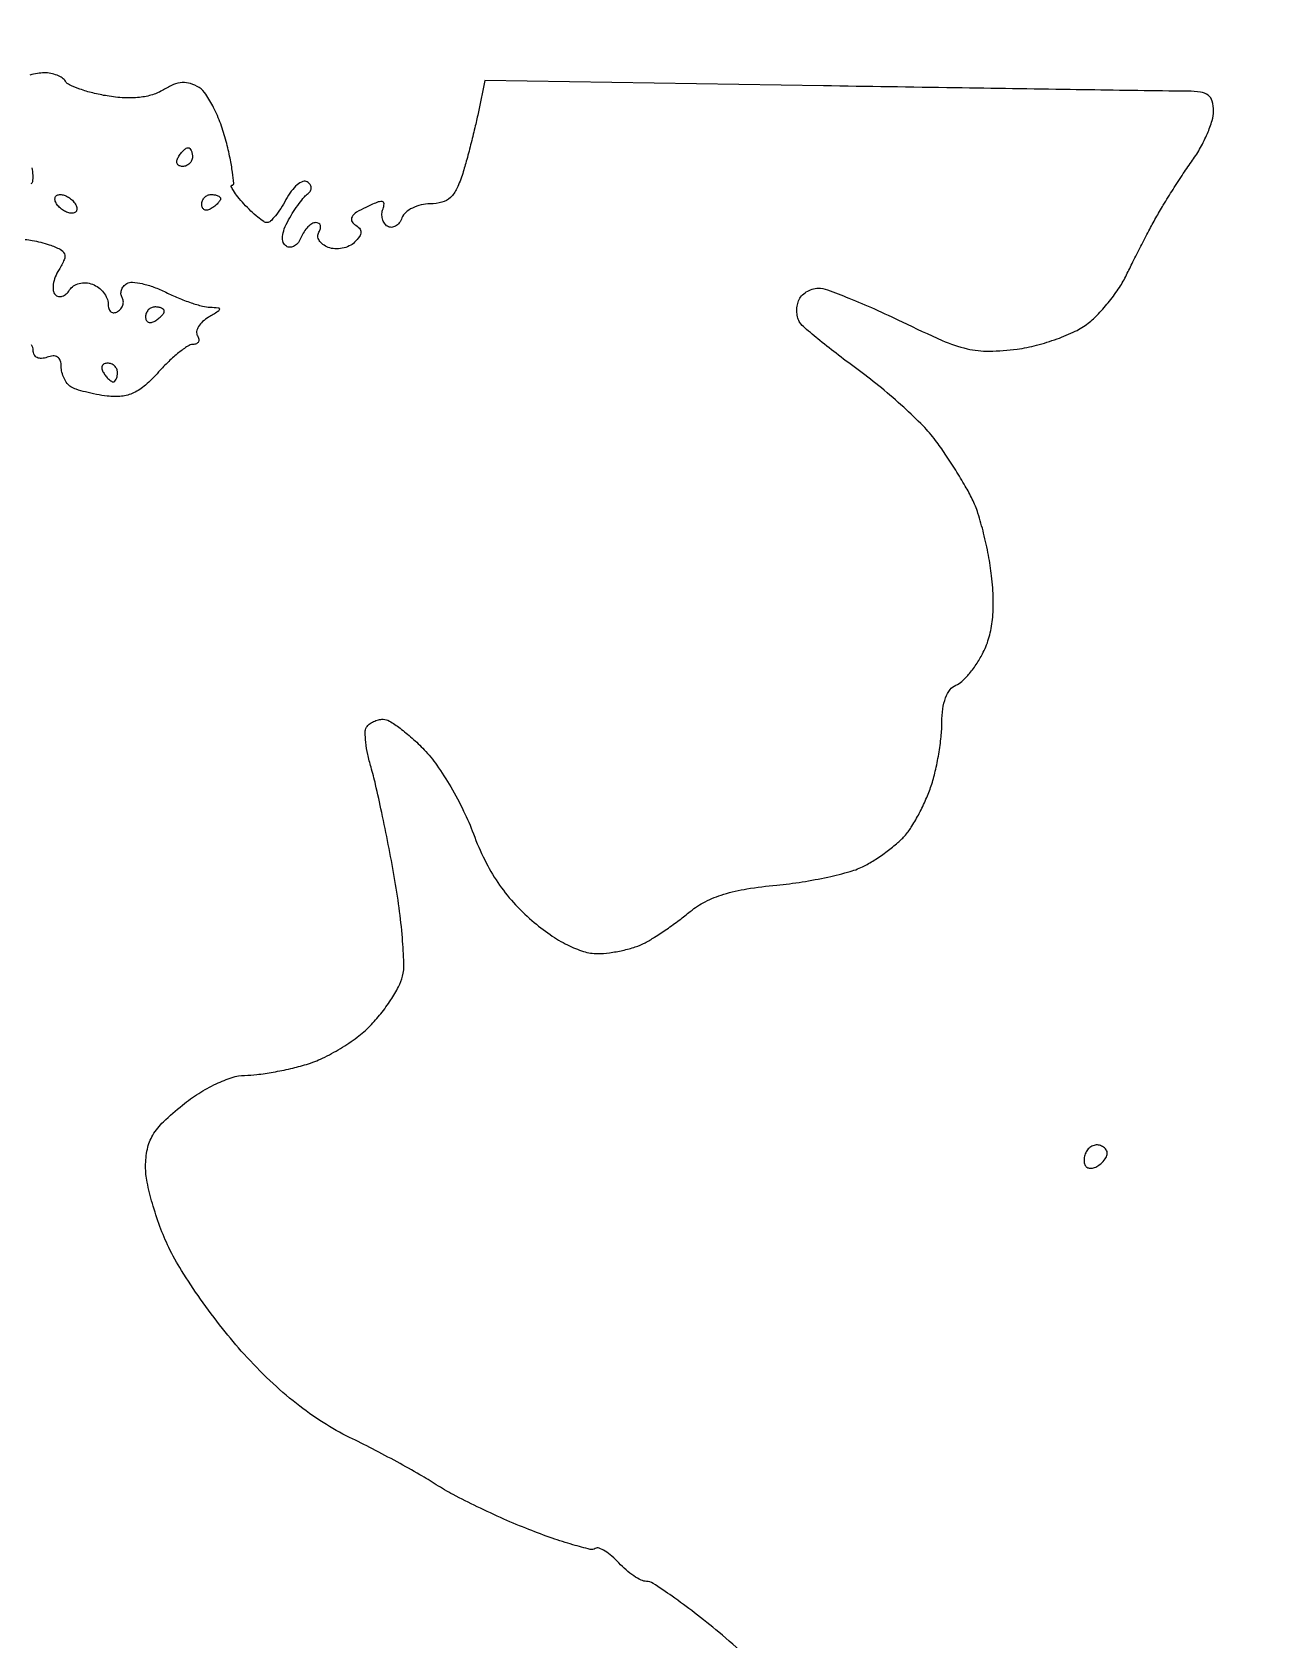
# Model space of a CAD drawing. Extents: x 0 to 102, y 0 to 135.
# Drawn here: x 51.09 to 62.22, y 102.6 to 117.11 of the extents above; entities that cross this region are included whole.
import ezdxf

# ---------------------------------------------------------------- set-up
doc = ezdxf.new("R2010")
doc.units = 0
doc.header["$MEASUREMENT"] = 0

msp = doc.modelspace()

# ---------------------------------------------------------------- linework, layer by layer
for points in [[(57.537872, 102.447434, 0.019342), (57.290298, 102.668275, 0.007984), (57.069974, 102.844172, 0.011413), (56.868596, 102.992532, 0.007482), (56.696956, 103.109242, 0.146585), (56.636351, 103.1274, -0.115095), (56.588771, 103.1385, -0.033422), (56.523164, 103.176516, -0.031679), (56.452788, 103.230612, -0.029147), (56.387705, 103.294605, 0.030007), (56.325217, 103.355836, 0.043093), (56.262588, 103.401415, 0.05081), (56.208306, 103.427066, 0.227162), (56.174262, 103.423415, -0.201919), (56.128843, 103.416313, -0.009071), (55.972604, 103.458132, -0.014012), (55.785328, 103.517646, -0.009447), (55.575006, 103.595519, -0.010598), (55.347454, 103.690307, -0.008633), (55.107858, 103.801107, -0.008742), (54.89072, 103.910834, -0.022457), (54.738987, 103.999797, 0.013384), (54.590675, 104.090408, 0.005556), (54.385777, 104.205168, 0.005492), (54.163405, 104.323337, 0.007062), (53.956283, 104.426821, -0.030659), (53.717687, 104.560445, -0.024024), (53.476154, 104.732827, -0.022529), (53.236397, 104.940138, -0.019316), (53.003116, 105.178717, -0.01718), (52.808022, 105.409784, -0.013067), (52.609925, 105.675462, -0.013257), (52.437121, 105.934639, -0.029925), (52.323682, 106.141445, -0.021758), (52.243259, 106.332532, -0.018779), (52.175312, 106.539434, -0.019194), (52.127946, 106.731844, -0.050791), (52.1136, 106.872702, -0.051544), (52.129942, 107.0308, -0.08392), (52.179041, 107.15611, -0.066353), (52.27576, 107.27734, -0.021988), (52.447039, 107.427841, -0.02855), (52.593746, 107.532545, -0.029342), (52.750126, 107.618812, -0.031216), (52.896232, 107.677683, -0.080327), (53.008274, 107.6958, 0.031009), (53.118772, 107.70266, 0.012932), (53.266499, 107.724965, 0.012737), (53.423893, 107.757067, 0.016108), (53.567454, 107.795085, 0.039244), (53.712, 107.851074, 0.024075), (53.872747, 107.938085, 0.02407), (54.024472, 108.040203, 0.039056), (54.141403, 108.142472, 0.026124), (54.237939, 108.252122, 0.022695), (54.327441, 108.376368, 0.023331), (54.398141, 108.496418, 0.05999), (54.4341, 108.590315, 0.070675), (54.446491, 108.708121, 0.011618), (54.432829, 108.93722, 0.012577), (54.4035, 109.207857, 0.010809), (54.359374, 109.490779, 0.004172), (54.305326, 109.7801, 0.004109), (54.246192, 110.069968, 0.004041), (54.190241, 110.323099, 0.015666), (54.149409, 110.478495, -0.019615), (54.120109, 110.593695, -0.024583), (54.102475, 110.702498, -0.023986), (54.096717, 110.792965, -0.14326), (54.109144, 110.838045, -0.088779), (54.134036, 110.865822, -0.053278), (54.171749, 110.889287, -0.051186), (54.215688, 110.905219, -0.061467), (54.259297, 110.9106, -0.138582), (54.315591, 110.894692, -0.022059), (54.411433, 110.829833, -0.023001), (54.520253, 110.740925, -0.018336), (54.629323, 110.63565, -0.040221), (54.743664, 110.495988, -0.018914), (54.86921, 110.299172, -0.018603), (54.985884, 110.081893, -0.024869), (55.074233, 109.876294, 0.026139), (55.176053, 109.640995, 0.033347), (55.294964, 109.436799, 0.034676), (55.43568, 109.256728, 0.032561), (55.602742, 109.093744, 0.024504), (55.767131, 108.966438, 0.035944), (55.924096, 108.872754, 0.04197), (56.068648, 108.814625, 0.074752), (56.19519, 108.7956, 0.033031), (56.302163, 108.802675, 0.022681), (56.421891, 108.824143, 0.02293), (56.535776, 108.855494, 0.04243), (56.624112, 108.892769, 0.021041), (56.710717, 108.943069, 0.009443), (56.8203, 109.015988, 0.009329), (56.933378, 109.097519, 0.012533), (57.032498, 109.17579, -0.057766), (57.167302, 109.263738, -0.041718), (57.334173, 109.330249, -0.033505), (57.544321, 109.379211, -0.017204), (57.812663, 109.413615, 0.015714), (58.042999, 109.44245, 0.014974), (58.274839, 109.486054, 0.015103), (58.477178, 109.536871, 0.050289), (58.604465, 109.587233, 0.02422), (58.704471, 109.64525, 0.017361), (58.810511, 109.719178, 0.017592), (58.906781, 109.796826, 0.035665), (58.97557, 109.865589, 0.040423), (59.034517, 109.945847, 0.017664), (59.099899, 110.060741, 0.017346), (59.161095, 110.188289, 0.022167), (59.20802, 110.309874, 0.024194), (59.24504, 110.440766, 0.015118), (59.27623, 110.597025, 0.015166), (59.297677, 110.753228, 0.026536), (59.3046, 110.883579, -0.034751), (59.313003, 111.004335, -0.054721), (59.338517, 111.104977, -0.068846), (59.37821, 111.17849, -0.143937), (59.429421, 111.217609, 0.09607), (59.485891, 111.252852, 0.030942), (59.554152, 111.324755, 0.029561), (59.621905, 111.416049, 0.029161), (59.678756, 111.515101, 0.049151), (59.731653, 111.653731, 0.03957), (59.761354, 111.810538, 0.034094), (59.768598, 111.991836, 0.021041), (59.753601, 112.204797, 0.01855), (59.725424, 112.391898, 0.015025), (59.681788, 112.590173, 0.015287), (59.630403, 112.770747, 0.037517), (59.578879, 112.8987, 0.016888), (59.516258, 113.015656, 0.008502), (59.429838, 113.159057, 0.008433), (59.335393, 113.304404, 0.012382), (59.247113, 113.428623, 0.034352), (59.134884, 113.55885, 0.012624), (58.959755, 113.72717, 0.012445), (58.758558, 113.902017, 0.014605), (58.55915, 114.057208, -0.005264), (58.370768, 114.198249, -0.007027), (58.202928, 114.33047, -0.005096), (58.065484, 114.444252, -0.069567), (58.022277, 114.492514, -0.083239), (58.004158, 114.532529, -0.049423), (57.995779, 114.584339, -0.047785), (57.997643, 114.639254, -0.059315), (58.010178, 114.688778, -0.092692), (58.03684, 114.732141, -0.06677), (58.080343, 114.768882, -0.065005), (58.133356, 114.793721, -0.077238), (58.187917, 114.8022, -0.087499), (58.270574, 114.787624, -0.008072), (58.46555, 114.713063, -0.010214), (58.696394, 114.614967, -0.007837), (58.944579, 114.498755, 0.01033), (59.307953, 114.330808, 0.04499), (59.532616, 114.255768, 0.061366), (59.731828, 114.233794, 0.031001), (59.984118, 114.252674, 0.029377), (60.160184, 114.287524, 0.023715), (60.344297, 114.344795, 0.024321), (60.509567, 114.414209, 0.05512), (60.624556, 114.485724, 0.036217), (60.719118, 114.571879, 0.021821), (60.818717, 114.686395, 0.021797), (60.908227, 114.809518, 0.035307), (60.971891, 114.922154, -0.004974), (61.029544, 115.040353, -0.002908), (61.100842, 115.18086, -0.002908), (61.173838, 115.320659, -0.004932), (61.236763, 115.4367, -0.009712), (61.304351, 115.553072, -0.005191), (61.392127, 115.694336, -0.005166), (61.484751, 115.836734, -0.008034), (61.567824, 115.95736, 0.028009), (61.640612, 116.072648, 0.025927), (61.702136, 116.198303, 0.026849), (61.745031, 116.315893, 0.07416), (61.758, 116.402854, 0.068961), (61.745896, 116.490196, 0.161787), (61.709349, 116.544054, 0.128071), (61.641073, 116.572844, 0.036491), (61.52535, 116.581113, -0.004012), (61.353403, 116.582217, -0.000077), (60.462646, 116.595216, -0.000186), (59.423178, 116.610932, -0.000125), (58.234336, 116.629646), (55.175972, 116.678553), (55.119239, 116.396026, -0.008025), (55.091375, 116.267951, -0.004722), (55.054169, 116.115726, -0.004722), (55.014103, 115.964262, -0.00804), (54.977392, 115.83855, -0.033328), (54.925238, 115.702814, -0.096095), (54.866515, 115.621434, -0.120234), (54.790114, 115.578215, -0.068981), (54.684684, 115.5636, 0.056482), (54.601686, 115.554194, 0.058273), (54.523821, 115.526466, 0.064607), (54.46242, 115.485572, 0.122559), (54.42858, 115.437186, -0.069449), (54.403942, 115.392627, -0.09978), (54.370379, 115.362703, -0.123607), (54.333415, 115.351943, -0.148803), (54.298568, 115.361143, -0.110228), (54.27055, 115.388483, -0.081905), (54.253078, 115.428177, -0.076805), (54.248588, 115.473899, -0.077903), (54.25816, 115.518607, 0.090603), (54.266888, 115.565067, 0.390546), (54.249576, 115.58404, 0.119458), (54.202481, 115.576858, 0.012956), (54.101163, 115.532216, 0.02897), (54.019122, 115.487518, 0.110879), (53.977909, 115.446939, 0.241414), (53.97431, 115.410531, 0.161892), (54.001678, 115.377788, -0.065638), (54.044154, 115.343111, -0.192246), (54.057749, 115.308592, -0.156313), (54.044911, 115.269164, -0.040145), (54.000929, 115.217489, -0.085707), (53.952663, 115.183438, -0.062639), (53.890237, 115.162869, -0.061865), (53.823778, 115.158236, -0.078268), (53.763624, 115.171069, -0.066252), (53.714801, 115.19766, -0.096951), (53.681666, 115.233482, -0.122844), (53.669192, 115.272597, -0.155695), (53.678331, 115.309202, 0.071548), (53.692527, 115.341802, 0.147096), (53.691859, 115.369373, 0.189172), (53.676834, 115.387568, 0.127337), (53.650444, 115.3944, 0.136415), (53.6159, 115.384797, 0.061767), (53.578653, 115.355548, 0.054537), (53.544537, 115.31273, 0.049388), (53.519149, 115.262138, -0.067835), (53.493514, 115.215422, -0.098376), (53.458786, 115.183881, -0.123266), (53.420702, 115.17227, -0.152211), (53.38493, 115.18146, -0.171361), (53.357083, 115.216051, -0.106528), (53.350461, 115.268283, -0.071921), (53.366519, 115.336949, -0.033913), (53.405482, 115.419472, -0.015725), (53.450627, 115.49472, -0.015919), (53.500236, 115.566669, -0.015914), (53.547305, 115.626408, -0.060426), (53.581982, 115.658775, 0.107821), (53.603309, 115.682812, 0.149194), (53.609414, 115.710802, 0.141567), (53.598895, 115.738517, 0.093575), (53.573583, 115.761638, 0.234648), (53.534361, 115.765281, 0.080375), (53.483664, 115.735661, 0.059309), (53.429718, 115.679262, 0.038341), (53.381055, 115.603013, -0.019862), (53.334121, 115.523114, -0.0274), (53.285404, 115.45568, -0.026601), (53.240827, 115.406228, -0.198551), (53.212216, 115.3944, -0.149722), (53.181363, 115.403851, -0.020755), (53.126844, 115.444102, -0.022253), (53.064719, 115.498808, -0.01719), (53.0019, 115.5636, -0.014275), (52.946392, 115.628571, -0.029204), (52.907459, 115.683098, -0.043443), (52.887767, 115.721401, -0.533009), (52.895423, 115.7328, 0.439292), (52.909893, 115.748554, 0.012828), (52.898766, 115.848836, 0.017986), (52.876601, 115.976323, 0.010418), (52.841299, 116.127817, 0.026075), (52.792132, 116.285692, 0.028157), (52.727839, 116.433476, 0.029239), (52.658729, 116.55276, 0.106519), (52.596557, 116.61365, 0.063179), (52.519089, 116.649795, 0.093625), (52.444935, 116.659013, 0.083234), (52.366294, 116.640671, 0.040781), (52.274624, 116.593327, -0.066552), (52.176986, 116.549098, -0.045919), (52.057888, 116.524874, -0.040294), (51.920317, 116.520975, -0.028798), (51.767175, 116.537856, -0.018862), (51.637519, 116.564826, -0.023989), (51.520451, 116.599859, -0.023091), (51.427571, 116.637487, -0.14759), (51.38995, 116.670761, 0.108483), (51.361345, 116.70028, 0.051587), (51.314214, 116.724931, 0.047715), (51.25742, 116.741475, 0.049329), (51.199157, 116.746705, 0.03742), (51.136915, 116.741473, 0.026265), (51.068129, 116.726726, 0.026621)], [(51.086045, 115.889462, -0.048266), (51.094687, 115.82163, -0.034762), (51.092399, 115.763341, -0.322839), (51.076476, 115.745666, -0.232039)], [(51.025068, 115.243188, -0.020157), (51.090833, 115.234381, -0.020273), (51.166996, 115.21783, -0.018422), (51.244077, 115.194714, -0.032142), (51.342679, 115.153898, -0.187432), (51.380015, 115.113296, -0.198742), (51.378973, 115.059659, -0.036629), (51.331879, 114.9703, 0.044569), (51.298338, 114.904132, 0.05619), (51.28018, 114.837965, 0.067173), (51.278971, 114.781531, 0.169772), (51.296552, 114.745048, 0.144238), (51.32642, 114.728774, 0.130511), (51.361625, 114.730435, 0.106067), (51.397078, 114.750643, 0.07208), (51.427014, 114.786365, -0.111539), (51.462761, 114.82281, -0.081909), (51.514856, 114.845419, -0.076474), (51.574994, 114.851048, -0.076926), (51.633914, 114.838314, -0.069707), (51.687928, 114.808412, -0.063212), (51.733697, 114.763939, -0.066783), (51.76468, 114.712267, -0.102043), (51.7752, 114.661256, 0.07362), (51.781573, 114.618204, 0.150016), (51.800457, 114.590108, 0.188118), (51.828487, 114.58115, 0.123376), (51.86118, 114.591553, 0.08344), (51.890606, 114.617365, 0.092847), (51.908667, 114.650499, 0.100558), (51.912679, 114.685706, 0.117181), (51.9021, 114.7176, -0.118656), (51.891607, 114.749546, -0.100638), (51.89585, 114.784897, -0.092381), (51.914256, 114.818249, -0.082361), (51.944097, 114.844313, -0.158845), (51.994762, 114.856632, -0.03579), (52.083637, 114.843373, -0.03366), (52.188761, 114.812354, -0.027135), (52.296875, 114.765559, 0.017376), (52.408517, 114.714629, 0.017011), (52.524212, 114.671183, 0.017172), (52.628179, 114.64006, 0.05944), (52.697648, 114.630427, -0.017345), (52.769993, 114.626536, -0.436258), (52.780907, 114.612464, -0.21537), (52.766832, 114.591322, -0.007994), (52.682871, 114.540628, 0.051962), (52.629166, 114.501386, 0.073147), (52.591469, 114.4557, 0.094539), (52.574873, 114.410978, 0.182072), (52.582113, 114.374, -0.088841), (52.594094, 114.343686, -0.167665), (52.590645, 114.317924, -0.177533), (52.572353, 114.300745, -0.101004), (52.542245, 114.2946, 0.14739), (52.494912, 114.280337, 0.022473), (52.414365, 114.221574, 0.023513), (52.323129, 114.141192, 0.018432), (52.231804, 114.046002, -0.03061), (52.111949, 113.927014, -0.070383), (52.005874, 113.857511, -0.083274), (51.896477, 113.826841, -0.058331), (51.768227, 113.828041, -0.015546), (51.669171, 113.84372, -0.015749), (51.571712, 113.865468, -0.015733), (51.488275, 113.889689, -0.059969), (51.439176, 113.912432, -0.091485), (51.405872, 113.9426, -0.053105), (51.377749, 113.988864, -0.050694), (51.358652, 114.043063, -0.059438), (51.3522, 114.097144, 0.084099), (51.343536, 114.148292, 0.166527), (51.31842, 114.180279, 0.16029), (51.278169, 114.190869, 0.076598), (51.2253, 114.179406, -0.073066), (51.175308, 114.168199, -0.133009), (51.134496, 114.17604, -0.160402), (51.108103, 114.201753, -0.120665), (51.0984, 114.241376, 0.149276), (51.083319, 114.290765, 0.052124)]]:
    msp.add_lwpolyline(points, format="xyb")
for points in [[(52.499293, 116.0712, -0.210953), (52.513559, 116.064901, -0.081139), (52.525641, 116.046349, -0.061769), (52.533864, 116.018989, -0.042167), (52.5366, 115.9866, -0.105053), (52.529742, 115.95432, -0.099167), (52.510282, 115.926851, -0.09642), (52.481207, 115.90844, -0.093332), (52.447007, 115.902, -0.108972), (52.416979, 115.908623, -0.182303), (52.399091, 115.926851, -0.161196), (52.396459, 115.954274, -0.082592), (52.4097, 115.9866, -0.029505), (52.432457, 116.018983, -0.035638), (52.457586, 116.046349, -0.038439), (52.481465, 116.065655, -0.151918)], [(51.342214, 115.6482, -0.085235), (51.378442, 115.641979, -0.053414), (51.417322, 115.623349, -0.051777), (51.452827, 115.595962, -0.064269), (51.4791, 115.5636, -0.076764), (51.49279, 115.53125, -0.154201), (51.491176, 115.503851, -0.186277), (51.47483, 115.485704, -0.117858), (51.446786, 115.479, -0.085235), (51.410558, 115.485221, -0.053414), (51.371678, 115.503851, -0.051777), (51.336173, 115.531238, -0.064269), (51.3099, 115.5636, -0.076764), (51.29621, 115.59595, -0.154201), (51.297824, 115.623349, -0.186277), (51.31417, 115.641496, -0.117858)], [(52.7058, 115.6482, -0.042167), (52.738189, 115.645464, -0.061769), (52.765549, 115.637241, -0.081139), (52.784101, 115.625159, -0.210953), (52.7904, 115.610893, -0.151918), (52.784855, 115.593065, -0.038439), (52.765549, 115.569186, -0.035638), (52.738183, 115.544057, -0.029505), (52.7058, 115.5213, -0.082592), (52.673474, 115.508059, -0.161196), (52.646051, 115.510691, -0.182303), (52.627823, 115.528579, -0.108972), (52.6212, 115.558607, -0.093332), (52.62764, 115.592807, -0.09642), (52.646051, 115.621882, -0.099167), (52.67352, 115.641342, -0.105053)], [(52.1982, 114.633, 0.105053), (52.16592, 114.626142, 0.099167), (52.138451, 114.606682, 0.09642), (52.12004, 114.577607, 0.093332), (52.1136, 114.543407, 0.108972), (52.120223, 114.513379, 0.182303), (52.138451, 114.495491, 0.161196), (52.165874, 114.492859, 0.082592), (52.1982, 114.5061, 0.029505), (52.230583, 114.528857, 0.035638), (52.257949, 114.553986, 0.038439), (52.277255, 114.577865, 0.151918), (52.2828, 114.595693, 0.210953), (52.276501, 114.609959, 0.081139), (52.257949, 114.622041, 0.061769), (52.230589, 114.630264, 0.042167)], [(51.770207, 114.1254, 0.108972), (51.740179, 114.118777, 0.182303), (51.722291, 114.100549, 0.161196), (51.719659, 114.073126, 0.082592), (51.7329, 114.0408, 0.029505), (51.755657, 114.008417, 0.035638), (51.780786, 113.981051, 0.038439), (51.804665, 113.961745, 0.151918), (51.822493, 113.9562, 0.210953), (51.836759, 113.962499, 0.081139), (51.848841, 113.981051, 0.061769), (51.857064, 114.008411, 0.042167), (51.8598, 114.0408, 0.105053), (51.852942, 114.07308, 0.099167), (51.833482, 114.100549, 0.09642), (51.804407, 114.11896, 0.093332)], [(60.756017, 107.053131, 0.105525), (60.718821, 107.066427, 0.099247), (60.67856, 107.063814, 0.096292), (60.641442, 107.04567, 0.09291), (60.613274, 107.014751, 0.062935), (60.595525, 106.975832, 0.067936), (60.588617, 106.934725, 0.076425), (60.593137, 106.89777, 0.128483), (60.608839, 106.870961, 0.169316), (60.635687, 106.857994, 0.09457), (60.672294, 106.860711, 0.075207), (60.71307, 106.878569, 0.055675), (60.751581, 106.909341, 0.053431), (60.78641, 106.952531, 0.136091), (60.798252, 106.990629, 0.169261), (60.787759, 107.024016, 0.094625)]]:
    msp.add_lwpolyline(points, format="xyb", close=True)

doc.saveas('drawing.dxf')
